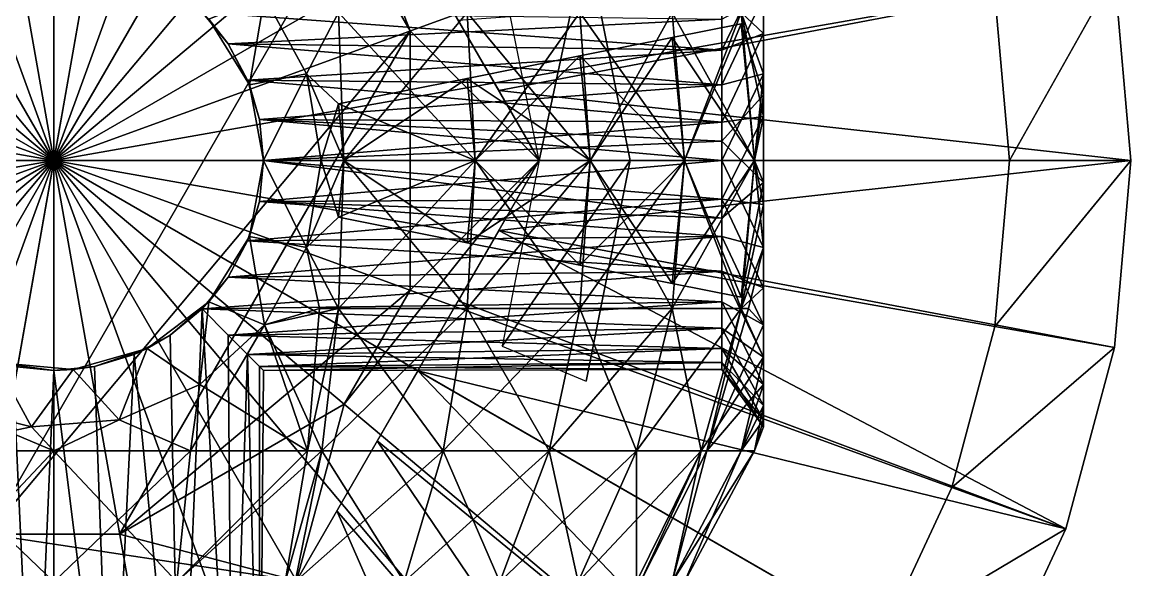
# Model space of a CAD drawing. Header units: centimetres. Extents: x -66.3 to 12.3, y -19.3 to 19.3.
# Drawn here: x 10.431 to 12.258, y 16.825 to 17.728 of the extents above; entities that cross this region are included whole.
import ezdxf

# ---------------------------------------------------------------- set-up
doc = ezdxf.new("R2010")
doc.units = ezdxf.units.CM
doc.layers.add('chrom', color=9, linetype='Continuous', true_color=0xbebebe)
doc.layers.add('plastik schwarz', color=250, linetype='Continuous', true_color=0x282828)

# ---------------------------------------------------------------- blocks, each defined once
blk = doc.blocks.new('GeometrySelector_19HIY996')
at = {"layer": 'plastik schwarz'}
for points in [[(0, 0), (-0.2735, 1.5511), (0, 1.575)], [(0, 0), (0, 1.575), (0.2735, 1.5511)], [(-0.4667, 0.5774, 1.1), (-0.8875, 1.5372, 0.6), (-1.1409, 1.3597, 0.6)], [(-0.4667, 0.5774, 1.1), (-0.4, 0.6928, 1.1), (-0.8875, 1.5372, 0.6)], [(0, 0), (-0.5387, 1.48), (-0.2735, 1.5511)], [(0, 0), (0.2735, 1.5511), (0.5387, 1.48)], [(0, 0), (-0.7875, 1.364), (-0.5387, 1.48)], [(0, 0), (0.5387, 1.48), (0.7875, 1.364)], [(-0.5333, 0.4619, 1.1), (-1.1409, 1.3597, 0.6), (-1.3597, 1.1409, 0.6)], [(-0.5333, 0.4619, 1.1), (-0.4667, 0.5774, 1.1), (-1.1409, 1.3597, 0.6)], [(0, 0), (-1.0124, 1.2065), (-0.7875, 1.364)], [(0, 0), (0.7875, 1.364), (1.0124, 1.2065)], [(0, 0), (-1.2065, 1.0124), (-1.0124, 1.2065)], [(0, 0), (1.0124, 1.2065), (1.2065, 1.0124)], [(-0.6, 0.3464, 1.1), (-1.3597, 1.1409, 0.6), (-1.5372, 0.8875, 0.6)], [(-0.6, 0.3464, 1.1), (-0.5333, 0.4619, 1.1), (-1.3597, 1.1409, 0.6)], [(0, 0), (-1.364, 0.7875), (-1.2065, 1.0124)], [(0, 0), (1.2065, 1.0124), (1.364, 0.7875)], [(-0.6, 0.3464, 1.1), (-1.5372, 0.8875, 0.6), (-1.668, 0.6071, 0.6)], [(-1.5372, 0.8875, 0.2), (-1.364, 0.7875), (-1.668, 0.6071, 0.2)], [(-1.5372, 0.8875, 0.6), (-1.5372, 0.8875, 0.2), (-1.668, 0.6071, 0.2)], [(-1.5372, 0.8875, 0.6), (-1.668, 0.6071, 0.2), (-1.668, 0.6071, 0.6)], [(-1.364, 0.7875), (-1.48, 0.5387), (-1.668, 0.6071, 0.2)], [(0, 0), (-1.48, 0.5387), (-1.364, 0.7875)], [(0, 0), (1.364, 0.7875), (1.48, 0.5387)], [(-0.4, 0.6928, 1.75), (-0.4, 0.6928, 1.1), (-0.8, 0, 1.1)], [(-0.4, 0.6928, 1.75), (-0.8, 0, 1.1), (-0.8, 0, 1.75)], [(-0.4788, 0.4017, 2), (-0.4, 0.6928, 1.75), (-0.8, 0, 1.75)], [(-0.4788, 0.4017, 2), (-0.1085, 0.6155, 2), (-0.4, 0.6928, 1.75)], [(0.1085, 0.6155, 2), (0.4, 0.6928, 1.75), (-0.4, 0.6928, 1.75)], [(0.1085, 0.6155, 2), (-0.4, 0.6928, 1.75), (-0.1085, 0.6155, 2)], [(-1.748, 0.3082, 0.6), (-0.7333, 0.1155, 1.1), (-1.668, 0.6071, 0.6)], [(-1.668, 0.6071, 0.2), (-1.48, 0.5387), (-1.748, 0.3082, 0.2)], [(-1.668, 0.6071, 0.6), (-1.668, 0.6071, 0.2), (-1.748, 0.3082, 0.2)], [(-1.668, 0.6071, 0.6), (-1.748, 0.3082, 0.2), (-1.748, 0.3082, 0.6)], [(-0.6, 0.3464, 1.1), (-1.668, 0.6071, 0.6), (-0.6667, 0.2309, 1.1)], [(-0.7333, 0.1155, 1.1), (-0.6667, 0.2309, 1.1), (-1.668, 0.6071, 0.6)], [(-0.5873, -0.2138, 2), (-0.4788, -0.4017, 2), (0.1085, 0.6155, 2)], [(-0.1085, 0.6155, 2), (-0.5873, -0.2138, 2), (0.1085, 0.6155, 2)], [(-0.5873, 0.2138, 2), (-0.5873, -0.2138, 2), (-0.1085, 0.6155, 2)], [(-0.4788, 0.4017, 2), (-0.5873, 0.2138, 2), (-0.1085, 0.6155, 2)], [(0.1085, 0.6155, 2), (-0.4788, -0.4017, 2), (-0.1085, -0.6155, 2)], [(0.1085, 0.6155, 2), (-0.1085, -0.6155, 2), (0.4788, 0.4017, 2)], [(-1.48, 0.5387), (-1.5511, 0.2735), (-1.748, 0.3082, 0.2)], [(0, 0), (-1.5511, 0.2735), (-1.48, 0.5387)], [(0, 0), (1.48, 0.5387), (1.5511, 0.2735)], [(-0.4788, 0.4017, 2), (-0.8, 0, 1.75), (-0.5873, 0.2138, 2)], [(0.4788, 0.4017, 2), (-0.1085, -0.6155, 2), (0.1085, -0.6155, 2)], [(-0.7333, 0.1155, 1.1), (-1.748, 0.3082, 0.6), (-1.775, 0, 0.6)], [(-1.748, 0.3082, 0.2), (-1.5511, 0.2735), (-1.775, 0, 0.2)], [(-1.748, 0.3082, 0.6), (-1.748, 0.3082, 0.2), (-1.775, 0, 0.2)], [(-1.748, 0.3082, 0.6), (-1.775, 0, 0.2), (-1.775, 0, 0.6)], [(-1.5511, 0.2735), (-1.575, 0), (-1.775, 0, 0.2)], [(0, 0), (-1.575, 0), (-1.5511, 0.2735)], [(0, 0), (1.5511, 0.2735), (1.575, 0)], [(-0.5873, -0.2138, 2), (-0.5873, 0.2138, 2), (-0.8, 0, 1.75)], [(-0.7333, 0.1155, 1.1), (-1.775, 0, 0.6), (-0.8, 0, 1.1)], [(-0.7333, -0.1155, 1.1), (-0.8, 0, 1.1), (-1.775, 0, 0.6)], [(-0.7333, -0.1155, 1.1), (-1.775, 0, 0.6), (-1.748, -0.3082, 0.6)], [(-1.775, 0, 0.2), (-1.575, 0), (-1.748, -0.3082, 0.2)], [(-1.775, 0, 0.6), (-1.775, 0, 0.2), (-1.748, -0.3082, 0.2)], [(-1.775, 0, 0.6), (-1.748, -0.3082, 0.2), (-1.748, -0.3082, 0.6)], [(-1.575, 0), (-1.5511, -0.2735), (-1.748, -0.3082, 0.2)], [(0, 0), (-1.5511, -0.2735), (-1.575, 0)], [(0, 0), (-1.48, -0.5387), (-1.5511, -0.2735)], [(0, 0), (-1.364, -0.7875), (-1.48, -0.5387)], [(0, 0), (-1.2065, -1.0124), (-1.364, -0.7875)], [(0, 0), (-1.0124, -1.2065), (-1.2065, -1.0124)], [(0, 0), (-0.7875, -1.364), (-1.0124, -1.2065)], [(-0.5873, -0.2138, 2), (-0.8, 0, 1.75), (-0.4, -0.6928, 1.75)], [(-0.8, 0, 1.75), (-0.8, 0, 1.1), (-0.4, -0.6928, 1.1)], [(-0.8, 0, 1.75), (-0.4, -0.6928, 1.1), (-0.4, -0.6928, 1.75)], [(0, 0), (-0.5387, -1.48), (-0.7875, -1.364)], [(0, 0), (-0.2735, -1.5511), (-0.5387, -1.48)], [(0, 0), (0, -1.575), (-0.2735, -1.5511)], [(0, 0), (1.575, 0), (1.5511, -0.2735)], [(0, 0), (1.5511, -0.2735), (1.48, -0.5387)], [(0, 0), (1.48, -0.5387), (1.364, -0.7875)], [(0, 0), (1.364, -0.7875), (1.2065, -1.0124)], [(0, 0), (1.2065, -1.0124), (1.0124, -1.2065)], [(0, 0), (1.0124, -1.2065), (0.7875, -1.364)], [(0, 0), (0.7875, -1.364), (0.5387, -1.48)], [(0, 0), (0.5387, -1.48), (0.2735, -1.5511)], [(0, 0), (0.2735, -1.5511), (0, -1.575)], [(-0.6667, -0.2309, 1.1), (-0.7333, -0.1155, 1.1), (-1.748, -0.3082, 0.6)], [(-0.5873, -0.2138, 2), (-0.4, -0.6928, 1.75), (-0.4788, -0.4017, 2)]]:
    blk.add_3dface(points, dxfattribs=at)
blk = doc.blocks.new('hallerfuss_19HIY99')
blk.add_blockref('GeometrySelector_19HIY996', (0, 0))
blk = doc.blocks.new('GeometrySelector_19HIY9914')
for points in [[(-44.05387, 116.97973), (-46.91628, 115.48494, -9.33223), (-47.83543, 115.48494)], [(-44.05387, 116.97973), (-47.83543, 115.48494), (-46.91628, 115.48494, 9.33223)], [(-41.66691, 116.97973, -14.30427), (-46.91628, 115.48494, -9.33223), (-44.05387, 116.97973)], [(-46.91628, 115.48494, 9.33223), (-41.66691, 116.97973, 14.30427), (-44.05387, 116.97973)], [(-34.585, 110.12026), (-41.66691, 116.97973, -14.30427), (-44.05387, 116.97973)], [(-34.585, 110.12026), (-44.05387, 116.97973), (-41.66691, 116.97973, 14.30427)], [(-32.24955, 110.12026, -12.49354), (-41.66691, 116.97973, -14.30427), (-34.585, 110.12026)], [(-41.66691, 116.97973, 14.30427), (-32.24955, 110.12026, 12.49354), (-34.585, 110.12026)], [(-46.91628, 115.48494, 9.33223), (-47.83543, 115.48494), (-69.44628, 103.9337)], [(-46.91628, 115.48494, 9.33223), (-69.44628, 103.9337), (-68.11189, 103.9337, 13.5483)], [(-47.83543, 115.48494), (-68.11189, 103.9337, -13.5483), (-69.44628, 103.9337)], [(-46.91628, 115.48494, -9.33223), (-68.11189, 103.9337, -13.5483), (-47.83543, 115.48494)], [(-32.24955, 110.12026, 12.49354), (-33.92046, 33.92046, 6.7472), (-34.585, 110.12026)], [(-34.585, 110.12026), (-33.92046, 33.92046, 6.7472), (-34.585, 34.585)], [(-34.585, 110.12026), (-34.585, 34.585), (-33.92046, 33.92046, -6.7472)], [(-34.585, 110.12026), (-33.92046, 33.92046, -6.7472), (-32.24955, 110.12026, -12.49354)], [(-15.41586, 110.12026, -30.95922), (-6.7472, 33.92046, -33.92046), (-3.1911, 110.12026, -34.43747)], [(-3.1911, 110.12026, 34.43747), (-6.7472, 33.92046, 33.92046), (-15.41586, 110.12026, 30.95922)], [(-3.1911, 110.12026, -34.43747), (-6.7472, 33.92046, -33.92046), (0, 34.585, -34.585)], [(-3.1911, 110.12026, 34.43747), (0, 34.585, 34.585), (-6.7472, 33.92046, 33.92046)], [(-3.1911, 110.12026, -34.43747), (0, 34.585, -34.585), (9.46463, 110.12026, -33.26474)], [(9.46463, 110.12026, 33.26474), (0, 34.585, 34.585), (-3.1911, 110.12026, 34.43747)], [(9.46463, 110.12026, -33.26474), (0, 34.585, -34.585), (6.7472, 33.92046, -33.92046)], [(9.46463, 110.12026, 33.26474), (6.7472, 33.92046, 33.92046), (0, 34.585, 34.585)], [(9.46463, 110.12026, -33.26474), (6.7472, 33.92046, -33.92046), (13.23511, 31.95237, -31.95237)], [(9.46463, 110.12026, 33.26474), (13.23511, 31.95237, 31.95237), (6.7472, 33.92046, 33.92046)], [(9.46463, 110.12026, -33.26474), (13.23511, 31.95237, -31.95237), (20.84212, 110.12026, -27.59943)], [(20.84212, 110.12026, 27.59943), (13.23511, 31.95237, 31.95237), (9.46463, 110.12026, 33.26474)], [(20.84212, 110.12026, -27.59943), (13.23511, 31.95237, -31.95237), (19.2144, 28.75638, -28.75638)], [(20.84212, 110.12026, 27.59943), (19.2144, 28.75638, 28.75638), (13.23511, 31.95237, 31.95237)], [(20.84212, 110.12026, -27.59943), (19.2144, 28.75638, -28.75638), (24.45529, 24.45529, -24.45529)], [(20.84212, 110.12026, 27.59943), (24.45529, 24.45529, 24.45529), (19.2144, 28.75638, 28.75638)], [(20.84212, 110.12026, -27.59943), (24.45529, 24.45529, -24.45529), (29.40476, 110.12026, -18.20666)], [(29.40476, 110.12026, 18.20666), (24.45529, 24.45529, 24.45529), (20.84212, 110.12026, 27.59943)], [(29.40476, 110.12026, -18.20666), (24.45529, 24.45529, -24.45529), (28.75638, 28.75638, -19.2144)], [(29.40476, 110.12026, 18.20666), (28.75638, 28.75638, 19.2144), (24.45529, 24.45529, 24.45529)], [(29.40476, 110.12026, -18.20666), (28.75638, 28.75638, -19.2144), (31.95237, 31.95237, -13.23511)], [(29.40476, 110.12026, 18.20666), (31.95237, 31.95237, 13.23511), (28.75638, 28.75638, 19.2144)], [(29.40476, 110.12026, -18.20666), (31.95237, 31.95237, -13.23511), (33.99612, 110.12026, -6.35498)], [(33.99612, 110.12026, 6.35498), (31.95237, 31.95237, 13.23511), (29.40476, 110.12026, 18.20666)], [(33.99612, 110.12026, -6.35498), (31.95237, 31.95237, -13.23511), (33.92046, 33.92046, -6.7472)], [(33.99612, 110.12026, 6.35498), (33.92046, 33.92046, 6.7472), (31.95237, 31.95237, 13.23511)], [(33.99612, 110.12026, -6.35498), (33.92046, 33.92046, -6.7472), (34.585, 34.585)], [(33.99612, 110.12026, 6.35498), (34.585, 34.585), (33.92046, 33.92046, 6.7472)], [(33.99612, 110.12026, -6.35498), (34.585, 34.585), (33.99612, 110.12026, 6.35498)], [(-68.11189, 103.9337, 13.5483), (-69.44628, 103.9337), (-88.38835, 88.38835)], [(-68.11189, 103.9337, 13.5483), (-88.38835, 88.38835), (-86.68999, 88.38835, 17.24371)], [(-86.68999, 88.38835, -17.24371), (-88.38835, 88.38835), (-69.44628, 103.9337)], [(-68.11189, 103.9337, -13.5483), (-86.68999, 88.38835, -17.24371), (-69.44628, 103.9337)], [(-88.38835, 88.38835), (-101.93664, 69.44628, -20.27646), (-103.9337, 69.44628)], [(-88.38835, 88.38835), (-103.9337, 69.44628), (-86.68999, 88.38835, 17.24371)], [(-86.68999, 88.38835, 17.24371), (-103.9337, 69.44628), (-101.93664, 69.44628, 20.27646)], [(-86.68999, 88.38835, -17.24371), (-101.93664, 69.44628, -20.27646), (-88.38835, 88.38835)], [(-113.26593, 47.83543, 22.52999), (-101.93664, 69.44628, 20.27646), (-115.48494, 47.83543)], [(-115.48494, 47.83543), (-101.93664, 69.44628, 20.27646), (-103.9337, 69.44628)], [(-115.48494, 47.83543), (-103.9337, 69.44628), (-113.26593, 47.83543, -22.52999)], [(-101.93664, 69.44628, -20.27646), (-113.26593, 47.83543, -22.52999), (-103.9337, 69.44628)], [(-20.27646, 69.44628, 101.93664), (-22.52999, 47.83543, 113.26593), (0, 69.44628, 103.9337)], [(0, 69.44628, 103.9337), (-22.52999, 47.83543, 113.26593), (0, 47.83543, 115.48494)], [(0, 47.83543, -115.48494), (-22.52999, 47.83543, -113.26593), (-20.27646, 69.44628, -101.93664)], [(0, 47.83543, -115.48494), (-20.27646, 69.44628, -101.93664), (0, 69.44628, -103.9337)], [(0, 69.44628, 103.9337), (0, 47.83543, 115.48494), (20.27646, 69.44628, 101.93664)], [(20.27646, 69.44628, 101.93664), (0, 47.83543, 115.48494), (22.52999, 47.83543, 113.26593)], [(0, 47.83543, -115.48494), (0, 69.44628, -103.9337), (22.52999, 47.83543, -113.26593)], [(22.52999, 47.83543, -113.26593), (0, 69.44628, -103.9337), (20.27646, 69.44628, -101.93664)], [(41.83864, 47.83543, 107.63967), (38.16438, 69.44628, 96.67313), (20.27646, 69.44628, 101.93664)], [(22.52999, 47.83543, 113.26593), (41.83864, 47.83543, 107.63967), (20.27646, 69.44628, 101.93664)], [(22.52999, 47.83543, -113.26593), (20.27646, 69.44628, -101.93664), (44.19417, 47.83543, -106.69417)], [(44.19417, 47.83543, -106.69417), (20.27646, 69.44628, -101.93664), (39.77371, 69.44628, -96.02222)], [(41.83864, 47.83543, 107.63967), (44.19417, 47.83543, 106.69417), (38.16438, 69.44628, 96.67313)], [(44.19417, 47.83543, 106.69417), (39.77371, 69.44628, 96.02222), (38.16438, 69.44628, 96.67313)], [(39.77371, 69.44628, 96.02222), (44.19417, 47.83543, 106.69417), (57.74247, 69.44628, 86.41771)], [(44.19417, 47.83543, -106.69417), (39.77371, 69.44628, -96.02222), (64.16, 47.83543, -96.02222)], [(64.16, 47.83543, -96.02222), (39.77371, 69.44628, -96.02222), (57.74247, 69.44628, -86.41771)], [(57.74247, 69.44628, 86.41771), (44.19417, 47.83543, 106.69417), (64.16, 47.83543, 96.02222)], [(57.74247, 69.44628, 86.41771), (64.16, 47.83543, 96.02222), (73.49223, 69.44628, 73.49223)], [(64.16, 47.83543, -96.02222), (57.74247, 69.44628, -86.41771), (81.66019, 47.83543, -81.66019)], [(81.66019, 47.83543, -81.66019), (57.74247, 69.44628, -86.41771), (73.49223, 69.44628, -73.49223)], [(73.49223, 69.44628, 73.49223), (64.16, 47.83543, 96.02222), (81.66019, 47.83543, 81.66019)], [(73.49223, 69.44628, 73.49223), (81.66019, 47.83543, 81.66019), (86.41771, 69.44628, 57.74247)], [(81.66019, 47.83543, -81.66019), (73.49223, 69.44628, -73.49223), (96.02222, 47.83543, -64.16)], [(96.02222, 47.83543, -64.16), (73.49223, 69.44628, -73.49223), (86.41771, 69.44628, -57.74247)], [(86.41771, 69.44628, 57.74247), (81.66019, 47.83543, 81.66019), (96.02222, 47.83543, 64.16)], [(86.41771, 69.44628, 57.74247), (96.02222, 47.83543, 64.16), (96.02222, 69.44628, 39.77371)], [(86.41771, 69.44628, -57.74247), (96.02222, 69.44628, -39.77371), (106.69417, 47.83543, -44.19417)], [(86.41771, 69.44628, -57.74247), (106.69417, 47.83543, -44.19417), (96.02222, 47.83543, -64.16)], [(96.02222, 69.44628, 39.77371), (96.02222, 47.83543, 64.16), (106.69417, 47.83543, 44.19417)], [(96.02222, 69.44628, 39.77371), (106.69417, 47.83543, 44.19417), (101.93664, 69.44628, 20.27646)], [(106.69417, 47.83543, -44.19417), (96.02222, 69.44628, -39.77371), (96.67313, 69.44628, -38.16438)], [(107.63967, 47.83543, -41.83864), (106.69417, 47.83543, -44.19417), (96.67313, 69.44628, -38.16438)], [(107.63967, 47.83543, -41.83864), (96.67313, 69.44628, -38.16438), (101.93664, 69.44628, -20.27646)], [(106.69417, 47.83543, 44.19417), (113.26593, 47.83543, 22.52999), (101.93664, 69.44628, 20.27646)], [(101.93664, 69.44628, 20.27646), (113.26593, 47.83543, 22.52999), (103.9337, 69.44628)], [(103.9337, 69.44628), (115.48494, 47.83543), (101.93664, 69.44628, -20.27646)], [(113.26593, 47.83543, -22.52999), (107.63967, 47.83543, -41.83864), (101.93664, 69.44628, -20.27646)], [(113.26593, 47.83543, -22.52999), (101.93664, 69.44628, -20.27646), (115.48494, 47.83543)], [(113.26593, 47.83543, 22.52999), (115.48494, 47.83543), (103.9337, 69.44628)], [(-113.26593, 47.83543, -22.52999), (-116.97973, 42.70584, -10.81459), (-115.48494, 47.83543)], [(-115.48494, 47.83543), (-116.97973, 42.70584, -10.81459), (-116.97973, 43.90341, 3.63794)], [(-115.48494, 47.83543), (-116.97973, 43.90341, 3.63794), (-113.26593, 47.83543, 22.52999)], [(-22.52999, 47.83543, 113.26593), (-17.69624, 40.34336, 116.97973), (0, 47.83543, 115.48494)], [(0, 47.83543, -115.48494), (-3.63794, 43.90341, -116.97973), (-22.52999, 47.83543, -113.26593)], [(-22.52999, 47.83543, -113.26593), (-3.63794, 43.90341, -116.97973), (-17.69624, 40.34336, -116.97973)], [(0, 47.83543, 115.48494), (-17.69624, 40.34336, 116.97973), (-3.63794, 43.90341, 116.97973)], [(0, 47.83543, 115.48494), (-3.63794, 43.90341, 116.97973), (10.81459, 42.70584, 116.97973)], [(0, 47.83543, -115.48494), (10.81459, 42.70584, -116.97973), (-3.63794, 43.90341, -116.97973)], [(0, 47.83543, 115.48494), (10.81459, 42.70584, 116.97973), (22.52999, 47.83543, 113.26593)], [(22.52999, 47.83543, -113.26593), (10.81459, 42.70584, -116.97973), (0, 47.83543, -115.48494)], [(22.52999, 47.83543, 113.26593), (10.81459, 42.70584, 116.97973), (24.09518, 36.88043, 116.97973)], [(22.52999, 47.83543, -113.26593), (24.09518, 36.88043, -116.97973), (10.81459, 42.70584, -116.97973)], [(22.52999, 47.83543, 113.26593), (24.09518, 36.88043, 116.97973), (41.83864, 47.83543, 107.63967)], [(44.19417, 47.83543, -106.69417), (34.7647, 27.05845, -116.97973), (22.52999, 47.83543, -113.26593)], [(22.52999, 47.83543, -113.26593), (34.7647, 27.05845, -116.97973), (24.09518, 36.88043, -116.97973)], [(41.83864, 47.83543, 107.63967), (24.09518, 36.88043, 116.97973), (34.7647, 27.05845, 116.97973)], [(41.83864, 47.83543, 107.63967), (34.7647, 27.05845, 116.97973), (43.81214, 24.38629, 114.50242)], [(46.91628, 24.38629, -113.26593), (34.7647, 27.05845, -116.97973), (44.19417, 47.83543, -106.69417)], [(46.91628, 24.38629, 113.26593), (44.19417, 47.83543, 106.69417), (41.83864, 47.83543, 107.63967)], [(41.83864, 47.83543, 107.63967), (43.81214, 24.38629, 114.50242), (46.91628, 24.38629, 113.26593)], [(46.91628, 24.38629, -113.26593), (44.19417, 47.83543, -106.69417), (68.11189, 24.38629, -101.93664)], [(68.11189, 24.38629, -101.93664), (44.19417, 47.83543, -106.69417), (64.16, 47.83543, -96.02222)], [(44.19417, 47.83543, 106.69417), (46.91628, 24.38629, 113.26593), (64.16, 47.83543, 96.02222)], [(64.16, 47.83543, 96.02222), (46.91628, 24.38629, 113.26593), (68.11189, 24.38629, 101.93664)], [(68.11189, 24.38629, -101.93664), (64.16, 47.83543, -96.02222), (86.68999, 24.38629, -86.68999)], [(86.68999, 24.38629, -86.68999), (64.16, 47.83543, -96.02222), (81.66019, 47.83543, -81.66019)], [(64.16, 47.83543, 96.02222), (68.11189, 24.38629, 101.93664), (81.66019, 47.83543, 81.66019)], [(81.66019, 47.83543, 81.66019), (68.11189, 24.38629, 101.93664), (86.68999, 24.38629, 86.68999)], [(86.68999, 24.38629, -86.68999), (81.66019, 47.83543, -81.66019), (101.93664, 24.38629, -68.11189)], [(101.93664, 24.38629, -68.11189), (81.66019, 47.83543, -81.66019), (96.02222, 47.83543, -64.16)], [(81.66019, 47.83543, 81.66019), (86.68999, 24.38629, 86.68999), (96.02222, 47.83543, 64.16)], [(96.02222, 47.83543, 64.16), (86.68999, 24.38629, 86.68999), (101.93664, 24.38629, 68.11189)], [(101.93664, 24.38629, -68.11189), (96.02222, 47.83543, -64.16), (113.26593, 24.38629, -46.91628)], [(113.26593, 24.38629, -46.91628), (96.02222, 47.83543, -64.16), (106.69417, 47.83543, -44.19417)], [(96.02222, 47.83543, 64.16), (101.93664, 24.38629, 68.11189), (106.69417, 47.83543, 44.19417)], [(106.69417, 47.83543, 44.19417), (101.93664, 24.38629, 68.11189), (113.26593, 24.38629, 46.91628)], [(113.26593, 24.38629, 46.91628), (116.97973, 32.41149, 29.83688), (106.69417, 47.83543, 44.19417)], [(106.69417, 47.83543, 44.19417), (116.97973, 32.41149, 29.83688), (113.26593, 47.83543, 22.52999)], [(113.26593, 24.38629, -46.91628), (106.69417, 47.83543, -44.19417), (107.63967, 47.83543, -41.83864)], [(113.26593, 47.83543, -22.52999), (116.97973, 36.88043, -24.09518), (107.63967, 47.83543, -41.83864)], [(107.63967, 47.83543, -41.83864), (116.97973, 36.88043, -24.09518), (116.97973, 27.05845, -34.7647)], [(107.63967, 47.83543, -41.83864), (116.97973, 27.05845, -34.7647), (114.50242, 24.38629, -43.81214)], [(114.50242, 24.38629, -43.81214), (113.26593, 24.38629, -46.91628), (107.63967, 47.83543, -41.83864)], [(116.97973, 32.41149, 29.83688), (116.97973, 40.34336, 17.69624), (113.26593, 47.83543, 22.52999)], [(113.26593, 47.83543, 22.52999), (116.97973, 40.34336, 17.69624), (115.48494, 47.83543)], [(115.48494, 47.83543), (116.97973, 42.70584, -10.81459), (113.26593, 47.83543, -22.52999)], [(113.26593, 47.83543, -22.52999), (116.97973, 42.70584, -10.81459), (116.97973, 36.88043, -24.09518)], [(116.97973, 40.34336, 17.69624), (116.97973, 43.90341, 3.63794), (115.48494, 47.83543)], [(115.48494, 47.83543), (116.97973, 43.90341, 3.63794), (116.97973, 42.70584, -10.81459)], [(-116.97973, 42.70584, -10.81459), (-110.12026, 34.43747, -3.1911), (-116.97973, 43.90341, 3.63794)], [(-116.97973, 43.90341, 3.63794), (-110.12026, 34.43747, -3.1911), (-110.12026, 33.26474, 9.46463)], [(-3.63794, 43.90341, -116.97973), (-9.46463, 33.26474, -110.12026), (-17.69624, 40.34336, -116.97973)], [(-17.69624, 40.34336, 116.97973), (-9.46463, 33.26474, 110.12026), (-3.63794, 43.90341, 116.97973)], [(-3.63794, 43.90341, -116.97973), (3.1911, 34.43747, -110.12026), (-9.46463, 33.26474, -110.12026)], [(-3.63794, 43.90341, 116.97973), (-9.46463, 33.26474, 110.12026), (3.1911, 34.43747, 110.12026)], [(10.81459, 42.70584, -116.97973), (3.1911, 34.43747, -110.12026), (-3.63794, 43.90341, -116.97973)], [(-3.63794, 43.90341, 116.97973), (3.1911, 34.43747, 110.12026), (10.81459, 42.70584, 116.97973)], [(116.97973, 40.34336, 17.69624), (110.12026, 33.26474, 9.46463), (116.97973, 43.90341, 3.63794)], [(116.97973, 43.90341, 3.63794), (110.12026, 33.26474, 9.46463), (110.12026, 34.43747, -3.1911)], [(116.97973, 43.90341, 3.63794), (110.12026, 34.43747, -3.1911), (116.97973, 42.70584, -10.81459)], [(10.81459, 42.70584, -116.97973), (15.41586, 30.95922, -110.12026), (3.1911, 34.43747, -110.12026)], [(10.81459, 42.70584, 116.97973), (3.1911, 34.43747, 110.12026), (15.41586, 30.95922, 110.12026)], [(24.09518, 36.88043, -116.97973), (15.41586, 30.95922, -110.12026), (10.81459, 42.70584, -116.97973)], [(10.81459, 42.70584, 116.97973), (15.41586, 30.95922, 110.12026), (24.09518, 36.88043, 116.97973)], [(116.97973, 42.70584, -10.81459), (110.12026, 34.43747, -3.1911), (110.12026, 30.95922, -15.41586)], [(116.97973, 42.70584, -10.81459), (110.12026, 30.95922, -15.41586), (116.97973, 36.88043, -24.09518)], [(116.97973, 32.41149, 29.83688), (110.12026, 27.59943, 20.84212), (116.97973, 40.34336, 17.69624)], [(116.97973, 40.34336, 17.69624), (110.12026, 27.59943, 20.84212), (110.12026, 33.26474, 9.46463)], [(24.09518, 36.88043, -116.97973), (25.55862, 23.29976, -110.12026), (15.41586, 30.95922, -110.12026)], [(24.09518, 36.88043, 116.97973), (15.41586, 30.95922, 110.12026), (25.55862, 23.29976, 110.12026)], [(34.7647, 27.05845, -116.97973), (25.55862, 23.29976, -110.12026), (24.09518, 36.88043, -116.97973)], [(24.09518, 36.88043, 116.97973), (25.55862, 23.29976, 110.12026), (34.7647, 27.05845, 116.97973)], [(116.97973, 36.88043, -24.09518), (110.12026, 30.95922, -15.41586), (110.12026, 23.29976, -25.55862)], [(116.97973, 36.88043, -24.09518), (110.12026, 23.29976, -25.55862), (116.97973, 27.05845, -34.7647)], [(-110.12026, 34.43747, -3.1911), (-33.92046, 33.92046, -6.7472), (-34.585, 34.585)], [(-110.12026, 34.43747, -3.1911), (-34.585, 34.585), (-110.12026, 33.26474, 9.46463)], [(-110.12026, 33.26474, 9.46463), (-34.585, 34.585), (-33.92046, 33.92046, 6.7472)], [(-6.7472, 33.92046, -33.92046), (-9.46463, 33.26474, -110.12026), (0, 34.585, -34.585)], [(0, 34.585, -34.585), (-9.46463, 33.26474, -110.12026), (3.1911, 34.43747, -110.12026)], [(0, 34.585, 34.585), (3.1911, 34.43747, 110.12026), (-9.46463, 33.26474, 110.12026)], [(0, 34.585, 34.585), (-9.46463, 33.26474, 110.12026), (-6.7472, 33.92046, 33.92046)], [(0, 34.585, -34.585), (3.1911, 34.43747, -110.12026), (6.7472, 33.92046, -33.92046)], [(6.7472, 33.92046, 33.92046), (3.1911, 34.43747, 110.12026), (0, 34.585, 34.585)], [(6.7472, 33.92046, -33.92046), (3.1911, 34.43747, -110.12026), (15.41586, 30.95922, -110.12026)], [(6.7472, 33.92046, 33.92046), (15.41586, 30.95922, 110.12026), (3.1911, 34.43747, 110.12026)], [(6.7472, 33.92046, -33.92046), (15.41586, 30.95922, -110.12026), (13.23511, 31.95237, -31.95237)], [(13.23511, 31.95237, 31.95237), (15.41586, 30.95922, 110.12026), (6.7472, 33.92046, 33.92046)], [(110.12026, 33.26474, 9.46463), (31.95237, 31.95237, 13.23511), (33.92046, 33.92046, 6.7472)], [(110.12026, 30.95922, -15.41586), (33.92046, 33.92046, -6.7472), (31.95237, 31.95237, -13.23511)], [(110.12026, 27.59943, 20.84212), (31.95237, 31.95237, 13.23511), (110.12026, 33.26474, 9.46463)], [(110.12026, 33.26474, 9.46463), (33.92046, 33.92046, 6.7472), (34.585, 34.585)], [(110.12026, 34.43747, -3.1911), (34.585, 34.585), (33.92046, 33.92046, -6.7472)], [(110.12026, 34.43747, -3.1911), (33.92046, 33.92046, -6.7472), (110.12026, 30.95922, -15.41586)], [(110.12026, 33.26474, 9.46463), (34.585, 34.585), (110.12026, 34.43747, -3.1911)], [(13.23511, 31.95237, -31.95237), (15.41586, 30.95922, -110.12026), (19.2144, 28.75638, -28.75638)], [(19.2144, 28.75638, 28.75638), (15.41586, 30.95922, 110.12026), (13.23511, 31.95237, 31.95237)], [(110.12026, 27.59943, 20.84212), (28.75638, 28.75638, 19.2144), (31.95237, 31.95237, 13.23511)], [(110.12026, 30.95922, -15.41586), (31.95237, 31.95237, -13.23511), (28.75638, 28.75638, -19.2144)], [(116.97973, 20.96733, 38.74423), (110.12026, 18.20666, 29.40476), (116.97973, 32.41149, 29.83688)], [(116.97973, 32.41149, 29.83688), (110.12026, 18.20666, 29.40476), (110.12026, 27.59943, 20.84212)], [(113.26593, 24.38629, 46.91628), (116.97973, 20.96733, 38.74423), (116.97973, 32.41149, 29.83688)], [(19.2144, 28.75638, -28.75638), (15.41586, 30.95922, -110.12026), (25.55862, 23.29976, -110.12026)], [(19.2144, 28.75638, 28.75638), (25.55862, 23.29976, 110.12026), (15.41586, 30.95922, 110.12026)], [(110.12026, 30.95922, -15.41586), (28.75638, 28.75638, -19.2144), (110.12026, 23.29976, -25.55862)], [(19.2144, 28.75638, -28.75638), (25.55862, 23.29976, -110.12026), (24.45529, 24.45529, -24.45529)], [(24.45529, 24.45529, 24.45529), (25.55862, 23.29976, 110.12026), (19.2144, 28.75638, 28.75638)], [(28.75638, 28.75638, -19.2144), (24.45529, 24.45529, -24.45529), (110.12026, 23.29976, -25.55862)], [(110.12026, 27.59943, 20.84212), (24.45529, 24.45529, 24.45529), (28.75638, 28.75638, 19.2144)], [(110.12026, 18.20666, 29.40476), (24.45529, 24.45529, 24.45529), (110.12026, 27.59943, 20.84212)], [(34.7647, 27.05845, -116.97973), (32.24955, 12.49354, -110.12026), (25.55862, 23.29976, -110.12026)], [(34.7647, 27.05845, 116.97973), (25.55862, 23.29976, 110.12026), (32.24955, 12.49354, 110.12026)], [(41.66691, 14.30427, -116.97973), (32.24955, 12.49354, -110.12026), (34.7647, 27.05845, -116.97973)], [(34.7647, 27.05845, 116.97973), (32.24955, 12.49354, 110.12026), (41.66691, 14.30427, 116.97973)], [(43.81214, 24.38629, 114.50242), (34.7647, 27.05845, 116.97973), (41.66691, 14.30427, 116.97973)], [(41.66691, 14.30427, -116.97973), (34.7647, 27.05845, -116.97973), (46.91628, 24.38629, -113.26593)], [(116.97973, 27.05845, -34.7647), (110.12026, 23.29976, -25.55862), (110.12026, 12.49354, -32.24955)], [(116.97973, 27.05845, -34.7647), (110.12026, 12.49354, -32.24955), (116.97973, 14.30427, -41.66691)], [(114.50242, 24.38629, -43.81214), (116.97973, 27.05845, -34.7647), (116.97973, 14.30427, -41.66691)], [(24.45529, 24.45529, -24.45529), (25.55862, 23.29976, -110.12026), (28.75638, 19.2144, -28.75638)], [(28.75638, 19.2144, 28.75638), (25.55862, 23.29976, 110.12026), (24.45529, 24.45529, 24.45529)], [(110.12026, 23.29976, -25.55862), (24.45529, 24.45529, -24.45529), (28.75638, 19.2144, -28.75638)], [(110.12026, 18.20666, 29.40476), (28.75638, 19.2144, 28.75638), (24.45529, 24.45529, 24.45529)], [(43.81214, 24.38629, 114.50242), (41.66691, 14.30427, 116.97973), (46.91628, 24.38629, 113.26593)], [(46.91628, 24.38629, 113.26593), (41.66691, 14.30427, 116.97973), (47.83543, 0, 115.48494)], [(46.91628, 24.38629, -113.26593), (47.83543, 0, -115.48494), (41.66691, 14.30427, -116.97973)], [(46.91628, 24.38629, 113.26593), (47.83543, 0, 115.48494), (68.11189, 24.38629, 101.93664)], [(68.11189, 24.38629, -101.93664), (69.44628, 0, -103.9337), (46.91628, 24.38629, -113.26593)], [(46.91628, 24.38629, -113.26593), (69.44628, 0, -103.9337), (47.83543, 0, -115.48494)], [(68.11189, 24.38629, 101.93664), (47.83543, 0, 115.48494), (69.44628, 0, 103.9337)], [(68.11189, 24.38629, 101.93664), (69.44628, 0, 103.9337), (86.68999, 24.38629, 86.68999)], [(86.68999, 24.38629, -86.68999), (88.38835, 0, -88.38835), (68.11189, 24.38629, -101.93664)], [(68.11189, 24.38629, -101.93664), (88.38835, 0, -88.38835), (69.44628, 0, -103.9337)], [(86.68999, 24.38629, 86.68999), (69.44628, 0, 103.9337), (88.38835, 0, 88.38835)], [(86.68999, 24.38629, 86.68999), (88.38835, 0, 88.38835), (101.93664, 24.38629, 68.11189)], [(101.93664, 24.38629, -68.11189), (103.9337, 0, -69.44628), (86.68999, 24.38629, -86.68999)], [(86.68999, 24.38629, -86.68999), (103.9337, 0, -69.44628), (88.38835, 0, -88.38835)], [(101.93664, 24.38629, 68.11189), (88.38835, 0, 88.38835), (103.9337, 0, 69.44628)], [(101.93664, 24.38629, 68.11189), (103.9337, 0, 69.44628), (113.26593, 24.38629, 46.91628)], [(113.26593, 24.38629, -46.91628), (115.48494, 0, -47.83543), (101.93664, 24.38629, -68.11189)], [(101.93664, 24.38629, -68.11189), (115.48494, 0, -47.83543), (103.9337, 0, -69.44628)], [(113.26593, 24.38629, 46.91628), (103.9337, 0, 69.44628), (115.48494, 0, 47.83543)], [(113.26593, 24.38629, 46.91628), (115.48494, 0, 47.83543), (116.97973, 7.25103, 43.45304)], [(116.97973, 7.25103, 43.45304), (116.97973, 20.96733, 38.74423), (113.26593, 24.38629, 46.91628)], [(114.50242, 24.38629, -43.81214), (116.97973, 14.30427, -41.66691), (113.26593, 24.38629, -46.91628)], [(113.26593, 24.38629, -46.91628), (116.97973, 14.30427, -41.66691), (115.48494, 0, -47.83543)], [(28.75638, 19.2144, -28.75638), (25.55862, 23.29976, -110.12026), (32.24955, 12.49354, -110.12026)], [(28.75638, 19.2144, 28.75638), (32.24955, 12.49354, 110.12026), (25.55862, 23.29976, 110.12026)], [(110.12026, 23.29976, -25.55862), (28.75638, 19.2144, -28.75638), (110.12026, 12.49354, -32.24955)], [(116.97973, 7.25103, 43.45304), (110.12026, 6.35498, 33.99612), (116.97973, 20.96733, 38.74423)], [(116.97973, 20.96733, 38.74423), (110.12026, 6.35498, 33.99612), (110.12026, 18.20666, 29.40476)], [(28.75638, 19.2144, -28.75638), (32.24955, 12.49354, -110.12026), (31.95237, 13.23511, -31.95237)], [(31.95237, 13.23511, 31.95237), (32.24955, 12.49354, 110.12026), (28.75638, 19.2144, 28.75638)], [(110.12026, 12.49354, -32.24955), (28.75638, 19.2144, -28.75638), (31.95237, 13.23511, -31.95237)], [(110.12026, 18.20666, 29.40476), (31.95237, 13.23511, 31.95237), (28.75638, 19.2144, 28.75638)], [(110.12026, 6.35498, 33.99612), (31.95237, 13.23511, 31.95237), (110.12026, 18.20666, 29.40476)], [(31.95237, 13.23511, -31.95237), (32.24955, 12.49354, -110.12026), (33.92046, 6.7472, -33.92046)], [(33.92046, 6.7472, 33.92046), (32.24955, 12.49354, 110.12026), (31.95237, 13.23511, 31.95237)], [(110.12026, 12.49354, -32.24955), (31.95237, 13.23511, -31.95237), (33.92046, 6.7472, -33.92046)], [(110.12026, 6.35498, 33.99612), (33.92046, 6.7472, 33.92046), (31.95237, 13.23511, 31.95237)], [(32.24955, 12.49354, -110.12026), (41.66691, 14.30427, -116.97973), (34.585, 0, -110.12026)], [(41.66691, 14.30427, 116.97973), (32.24955, 12.49354, 110.12026), (34.585, 0, 110.12026)], [(34.585, 0, -110.12026), (41.66691, 14.30427, -116.97973), (44.05387, 0, -116.97973)], [(34.585, 0, 110.12026), (44.05387, 0, 116.97973), (41.66691, 14.30427, 116.97973)], [(41.66691, 14.30427, 116.97973), (44.05387, 0, 116.97973), (47.83543, 0, 115.48494)], [(41.66691, 14.30427, -116.97973), (47.83543, 0, -115.48494), (44.05387, 0, -116.97973)], [(110.12026, 0, -34.585), (116.97973, 0, -44.05387), (116.97973, 14.30427, -41.66691)], [(116.97973, 14.30427, -41.66691), (110.12026, 12.49354, -32.24955), (110.12026, 0, -34.585)], [(116.97973, 14.30427, -41.66691), (116.97973, 0, -44.05387), (115.48494, 0, -47.83543)], [(33.92046, 6.7472, -33.92046), (32.24955, 12.49354, -110.12026), (34.585, 0, -110.12026)], [(33.92046, 6.7472, 33.92046), (34.585, 0, 110.12026), (32.24955, 12.49354, 110.12026)], [(110.12026, 12.49354, -32.24955), (33.92046, 6.7472, -33.92046), (110.12026, 0, -34.585)], [(33.92046, 6.7472, -33.92046), (34.585, 0, -110.12026), (34.585, 0, -34.585)], [(34.585, 0, 34.585), (34.585, 0, 110.12026), (33.92046, 6.7472, 33.92046)], [(110.12026, 0, -34.585), (33.92046, 6.7472, -33.92046), (34.585, 0, -34.585)], [(110.12026, 6.35498, 33.99612), (34.585, 0, 34.585), (33.92046, 6.7472, 33.92046)], [(110.12026, -6.35498, 33.99612), (34.585, 0, 34.585), (110.12026, 6.35498, 33.99612)], [(116.97973, -7.25103, 43.45304), (110.12026, 6.35498, 33.99612), (116.97973, 7.25103, 43.45304)], [(116.97973, -7.25103, 43.45304), (110.12026, -6.35498, 33.99612), (110.12026, 6.35498, 33.99612)], [(116.97973, 7.25103, 43.45304), (115.48494, 0, 47.83543), (116.97973, -7.25103, 43.45304)], [(32.24955, -12.49354, 110.12026), (41.66691, -14.30427, 116.97973), (34.585, 0, 110.12026)], [(33.92046, -6.7472, 33.92046), (32.24955, -12.49354, 110.12026), (34.585, 0, 110.12026)], [(33.92046, -6.7472, 33.92046), (34.585, 0, 110.12026), (34.585, 0, 34.585)], [(110.12026, -6.35498, 33.99612), (33.92046, -6.7472, 33.92046), (34.585, 0, 34.585)], [(34.585, 0, 110.12026), (41.66691, -14.30427, 116.97973), (44.05387, 0, 116.97973)], [(47.83543, 0, 115.48494), (44.05387, 0, 116.97973), (41.66691, -14.30427, 116.97973)], [(47.83543, 0, 115.48494), (41.66691, -14.30427, 116.97973), (46.91628, -24.38629, 113.26593)], [(69.44628, 0, 103.9337), (47.83543, 0, 115.48494), (46.91628, -24.38629, 113.26593)], [(69.44628, 0, 103.9337), (46.91628, -24.38629, 113.26593), (68.11189, -24.38629, 101.93664)], [(68.11189, -24.38629, 101.93664), (86.68999, -24.38629, 86.68999), (88.38835, 0, 88.38835)], [(69.44628, 0, 103.9337), (68.11189, -24.38629, 101.93664), (88.38835, 0, 88.38835)], [(88.38835, 0, 88.38835), (86.68999, -24.38629, 86.68999), (103.9337, 0, 69.44628)], [(101.93664, -24.38629, 68.11189), (103.9337, 0, 69.44628), (86.68999, -24.38629, 86.68999)], [(113.26593, -24.38629, 46.91628), (115.48494, 0, 47.83543), (101.93664, -24.38629, 68.11189)], [(101.93664, -24.38629, 68.11189), (115.48494, 0, 47.83543), (103.9337, 0, 69.44628)], [(116.97973, -7.25103, 43.45304), (115.48494, 0, 47.83543), (113.26593, -24.38629, 46.91628)], [(41.66691, -14.30427, -116.97973), (32.24955, -12.49354, -110.12026), (34.585, 0, -110.12026)], [(33.92046, -6.7472, -33.92046), (34.585, 0, -110.12026), (32.24955, -12.49354, -110.12026)], [(34.585, 0, -34.585), (34.585, 0, -110.12026), (33.92046, -6.7472, -33.92046)], [(110.12026, 0, -34.585), (34.585, 0, -34.585), (33.92046, -6.7472, -33.92046)], [(110.12026, 0, -34.585), (33.92046, -6.7472, -33.92046), (110.12026, -12.49354, -32.24955)], [(34.585, 0, -110.12026), (44.05387, 0, -116.97973), (41.66691, -14.30427, -116.97973)], [(44.05387, 0, -116.97973), (47.83543, 0, -115.48494), (41.66691, -14.30427, -116.97973)], [(41.66691, -14.30427, -116.97973), (47.83543, 0, -115.48494), (46.91628, -24.38629, -113.26593)], [(46.91628, -24.38629, -113.26593), (47.83543, 0, -115.48494), (68.11189, -24.38629, -101.93664)], [(68.11189, -24.38629, -101.93664), (47.83543, 0, -115.48494), (69.44628, 0, -103.9337)], [(68.11189, -24.38629, -101.93664), (69.44628, 0, -103.9337), (86.68999, -24.38629, -86.68999)], [(86.68999, -24.38629, -86.68999), (69.44628, 0, -103.9337), (88.38835, 0, -88.38835)], [(86.68999, -24.38629, -86.68999), (88.38835, 0, -88.38835), (101.93664, -24.38629, -68.11189)], [(101.93664, -24.38629, -68.11189), (88.38835, 0, -88.38835), (103.9337, 0, -69.44628)], [(113.26593, -24.38629, -46.91628), (101.93664, -24.38629, -68.11189), (103.9337, 0, -69.44628)], [(113.26593, -24.38629, -46.91628), (103.9337, 0, -69.44628), (115.48494, 0, -47.83543)], [(110.12026, -12.49354, -32.24955), (116.97973, -14.30427, -41.66691), (110.12026, 0, -34.585)], [(110.12026, 0, -34.585), (116.97973, -14.30427, -41.66691), (116.97973, 0, -44.05387)], [(115.48494, 0, -47.83543), (116.97973, -14.30427, -41.66691), (113.26593, -24.38629, -46.91628)], [(115.48494, 0, -47.83543), (116.97973, 0, -44.05387), (116.97973, -14.30427, -41.66691)], [(110.12026, -18.20666, 29.40476), (31.95237, -13.23511, 31.95237), (110.12026, -6.35498, 33.99612)], [(110.12026, -6.35498, 33.99612), (31.95237, -13.23511, 31.95237), (33.92046, -6.7472, 33.92046)], [(33.92046, -6.7472, -33.92046), (32.24955, -12.49354, -110.12026), (31.95237, -13.23511, -31.95237)], [(31.95237, -13.23511, 31.95237), (32.24955, -12.49354, 110.12026), (33.92046, -6.7472, 33.92046)], [(110.12026, -12.49354, -32.24955), (33.92046, -6.7472, -33.92046), (31.95237, -13.23511, -31.95237)], [(116.97973, -20.96733, 38.74423), (110.12026, -18.20666, 29.40476), (110.12026, -6.35498, 33.99612)], [(116.97973, -20.96733, 38.74423), (110.12026, -6.35498, 33.99612), (116.97973, -7.25103, 43.45304)], [(116.97973, -7.25103, 43.45304), (113.26593, -24.38629, 46.91628), (116.97973, -20.96733, 38.74423)], [(34.7647, -27.05845, -116.97973), (25.55862, -23.29976, -110.12026), (32.24955, -12.49354, -110.12026)], [(28.75638, -19.2144, -28.75638), (32.24955, -12.49354, -110.12026), (25.55862, -23.29976, -110.12026)], [(34.7647, -27.05845, 116.97973), (32.24955, -12.49354, 110.12026), (25.55862, -23.29976, 110.12026)], [(28.75638, -19.2144, 28.75638), (25.55862, -23.29976, 110.12026), (32.24955, -12.49354, 110.12026)], [(31.95237, -13.23511, -31.95237), (32.24955, -12.49354, -110.12026), (28.75638, -19.2144, -28.75638)], [(28.75638, -19.2144, 28.75638), (32.24955, -12.49354, 110.12026), (31.95237, -13.23511, 31.95237)], [(110.12026, -12.49354, -32.24955), (31.95237, -13.23511, -31.95237), (28.75638, -19.2144, -28.75638)], [(110.12026, -12.49354, -32.24955), (28.75638, -19.2144, -28.75638), (110.12026, -23.29976, -25.55862)], [(34.7647, -27.05845, -116.97973), (32.24955, -12.49354, -110.12026), (41.66691, -14.30427, -116.97973)], [(41.66691, -14.30427, 116.97973), (32.24955, -12.49354, 110.12026), (34.7647, -27.05845, 116.97973)], [(116.97973, -14.30427, -41.66691), (110.12026, -12.49354, -32.24955), (116.97973, -27.05845, -34.7647)], [(116.97973, -27.05845, -34.7647), (110.12026, -12.49354, -32.24955), (110.12026, -23.29976, -25.55862)], [(110.12026, -18.20666, 29.40476), (28.75638, -19.2144, 28.75638), (31.95237, -13.23511, 31.95237)], [(46.91628, -24.38629, 113.26593), (41.66691, -14.30427, 116.97973), (34.7647, -27.05845, 116.97973)], [(46.91628, -24.38629, -113.26593), (34.7647, -27.05845, -116.97973), (41.66691, -14.30427, -116.97973)], [(113.26593, -24.38629, -46.91628), (116.97973, -14.30427, -41.66691), (116.97973, -27.05845, -34.7647)], [(110.12026, -27.59943, 20.84212), (24.45529, -24.45529, 24.45529), (110.12026, -18.20666, 29.40476)], [(110.12026, -18.20666, 29.40476), (24.45529, -24.45529, 24.45529), (28.75638, -19.2144, 28.75638)], [(116.97973, -32.41149, 29.83688), (110.12026, -27.59943, 20.84212), (110.12026, -18.20666, 29.40476)], [(116.97973, -32.41149, 29.83688), (110.12026, -18.20666, 29.40476), (116.97973, -20.96733, 38.74423)], [(28.75638, -19.2144, -28.75638), (25.55862, -23.29976, -110.12026), (24.45529, -24.45529, -24.45529)], [(24.45529, -24.45529, 24.45529), (25.55862, -23.29976, 110.12026), (28.75638, -19.2144, 28.75638)], [(110.12026, -23.29976, -25.55862), (28.75638, -19.2144, -28.75638), (24.45529, -24.45529, -24.45529)], [(116.97973, -20.96733, 38.74423), (113.26593, -24.38629, 46.91628), (116.97973, -32.41149, 29.83688)], [(-116.97973, -43.90341, 3.63794), (-110.12026, -33.26474, 9.46463), (-110.12026, -34.43747, -3.1911)], [(-116.97973, -43.90341, 3.63794), (-110.12026, -34.43747, -3.1911), (-116.97973, -42.70584, -10.81459)], [(-110.12026, -33.26474, 9.46463), (-33.92046, -33.92046, 6.7472), (-34.585, -34.585)], [(-110.12026, -33.26474, 9.46463), (-34.585, -34.585), (-110.12026, -34.43747, -3.1911)], [(-110.12026, -34.43747, -3.1911), (-34.585, -34.585), (-33.92046, -33.92046, -6.7472)], [(-32.24955, -110.12026, -12.49354), (-33.92046, -33.92046, -6.7472), (-34.585, -110.12026)], [(-34.585, -110.12026), (-33.92046, -33.92046, -6.7472), (-34.585, -34.585)], [(-34.585, -110.12026), (-34.585, -34.585), (-33.92046, -33.92046, 6.7472)], [(-34.585, -110.12026), (-33.92046, -33.92046, 6.7472), (-32.24955, -110.12026, 12.49354)], [(-115.48494, -47.83543), (-116.97973, -43.90341, 3.63794), (-116.97973, -42.70584, -10.81459)], [(-115.48494, -47.83543), (-116.97973, -42.70584, -10.81459), (-113.26593, -47.83543, -22.52999)], [(-113.26593, -47.83543, 22.52999), (-116.97973, -43.90341, 3.63794), (-115.48494, -47.83543)], [(-101.93664, -69.44628, -20.27646), (-103.9337, -69.44628), (-115.48494, -47.83543)], [(-101.93664, -69.44628, -20.27646), (-115.48494, -47.83543), (-113.26593, -47.83543, -22.52999)], [(-115.48494, -47.83543), (-103.9337, -69.44628), (-113.26593, -47.83543, 22.52999)], [(-113.26593, -47.83543, 22.52999), (-103.9337, -69.44628), (-101.93664, -69.44628, 20.27646)], [(-86.68999, -88.38835, -17.24371), (-88.38835, -88.38835), (-103.9337, -69.44628)], [(-86.68999, -88.38835, -17.24371), (-103.9337, -69.44628), (-101.93664, -69.44628, -20.27646)], [(-103.9337, -69.44628), (-88.38835, -88.38835), (-101.93664, -69.44628, 20.27646)], [(-101.93664, -69.44628, 20.27646), (-88.38835, -88.38835), (-86.68999, -88.38835, 17.24371)], [(-68.11189, -103.9337, -13.5483), (-69.44628, -103.9337), (-88.38835, -88.38835)], [(-68.11189, -103.9337, -13.5483), (-88.38835, -88.38835), (-86.68999, -88.38835, -17.24371)], [(-88.38835, -88.38835), (-69.44628, -103.9337), (-86.68999, -88.38835, 17.24371)], [(-86.68999, -88.38835, 17.24371), (-69.44628, -103.9337), (-68.11189, -103.9337, 13.5483)], [(-46.91628, -115.48494, -9.33223), (-47.83543, -115.48494), (-69.44628, -103.9337)], [(-46.91628, -115.48494, -9.33223), (-69.44628, -103.9337), (-68.11189, -103.9337, -13.5483)], [(-69.44628, -103.9337), (-47.83543, -115.48494), (-68.11189, -103.9337, 13.5483)], [(-68.11189, -103.9337, 13.5483), (-47.83543, -115.48494), (-46.91628, -115.48494, 9.33223)], [(-34.585, -110.12026), (-41.66691, -116.97973, 14.30427), (-44.05387, -116.97973)], [(-34.585, -110.12026), (-44.05387, -116.97973), (-41.66691, -116.97973, -14.30427)], [(-32.24955, -110.12026, 12.49354), (-41.66691, -116.97973, 14.30427), (-34.585, -110.12026)], [(-41.66691, -116.97973, -14.30427), (-32.24955, -110.12026, -12.49354), (-34.585, -110.12026)], [(-44.05387, -116.97973), (-46.91628, -115.48494, 9.33223), (-47.83543, -115.48494)], [(-44.05387, -116.97973), (-47.83543, -115.48494), (-46.91628, -115.48494, -9.33223)], [(-46.91628, -115.48494, -9.33223), (-41.66691, -116.97973, -14.30427), (-44.05387, -116.97973)], [(-41.66691, -116.97973, 14.30427), (-46.91628, -115.48494, 9.33223), (-44.05387, -116.97973)]]:
    blk.add_3dface(points)
blk = doc.blocks.new('kugel_std_19HIY99')
at = {"layer": 'chrom', "xscale": 0.01, "yscale": 0.01, "zscale": 0.01}
blk.add_blockref('GeometrySelector_19HIY9914', (0, 0), dxfattribs=at)
blk = doc.blocks.new('kugel_std_19HIY993')
at = {"layer": 'chrom', "xscale": 0.01, "yscale": 0.01, "zscale": 0.01}
blk.add_blockref('GeometrySelector_19HIY9914', (0, 0), dxfattribs=at)
blk = doc.blocks.new('GeometrySelector_19HIY9912')
for points in [[(0.739104, 16.517, 0.306147), (0.877686, 16.367, 0.363549), (0.8, 16.517, 0)], [(0.877686, 16.367, 0.363549), (0.95, 16.367, 0), (0.8, 16.517, 0)], [(0.877686, 16.367, -0.363549), (0.95, 16.367, 0), (0.95, -16.367, 0)], [(0.877686, 16.367, -0.363549), (0.95, -16.367, 0), (0.877686, -16.367, -0.363549)], [(0.95, 16.367, 0), (0.877686, 16.367, 0.363549), (0.877686, -16.367, 0.363549)], [(0.95, 16.367, 0), (0.877686, -16.367, 0.363549), (0.95, -16.367, 0)], [(0.739104, -16.517, -0.306147), (0.877686, -16.367, -0.363549), (0.95, -16.367, 0)], [(0.739104, -16.517, -0.306147), (0.95, -16.367, 0), (0.8, -16.517, 0)]]:
    blk.add_3dface(points)
blk = doc.blocks.new('rohr350_19HIY995')
at = {"layer": 'chrom'}
blk.add_blockref('GeometrySelector_19HIY9912', (0, 0), dxfattribs=at)

msp = doc.modelspace()

# ---------------------------------------------------------------- block references
at = {"rotation": 180}
msp.add_blockref('hallerfuss_19HIY99', (10.4829, 17.5), dxfattribs=at)
at = {"extrusion": (0, -1, 6.12323e-17), "rotation": 180}
msp.add_blockref('kugel_std_19HIY99', (10.4829, 3, -17.5), dxfattribs=at)
at = {"extrusion": (0, 1.22465e-16, -1), "rotation": 180}
msp.add_blockref('kugel_std_19HIY993', (-10.4829, 17.5, -38), dxfattribs=at)
at = {"extrusion": (0, 1, 6.12323e-17), "rotation": 180}
msp.add_blockref('rohr350_19HIY995', (-10.4829, 20.5, 17.5), dxfattribs=at)

doc.saveas('drawing.dxf')
